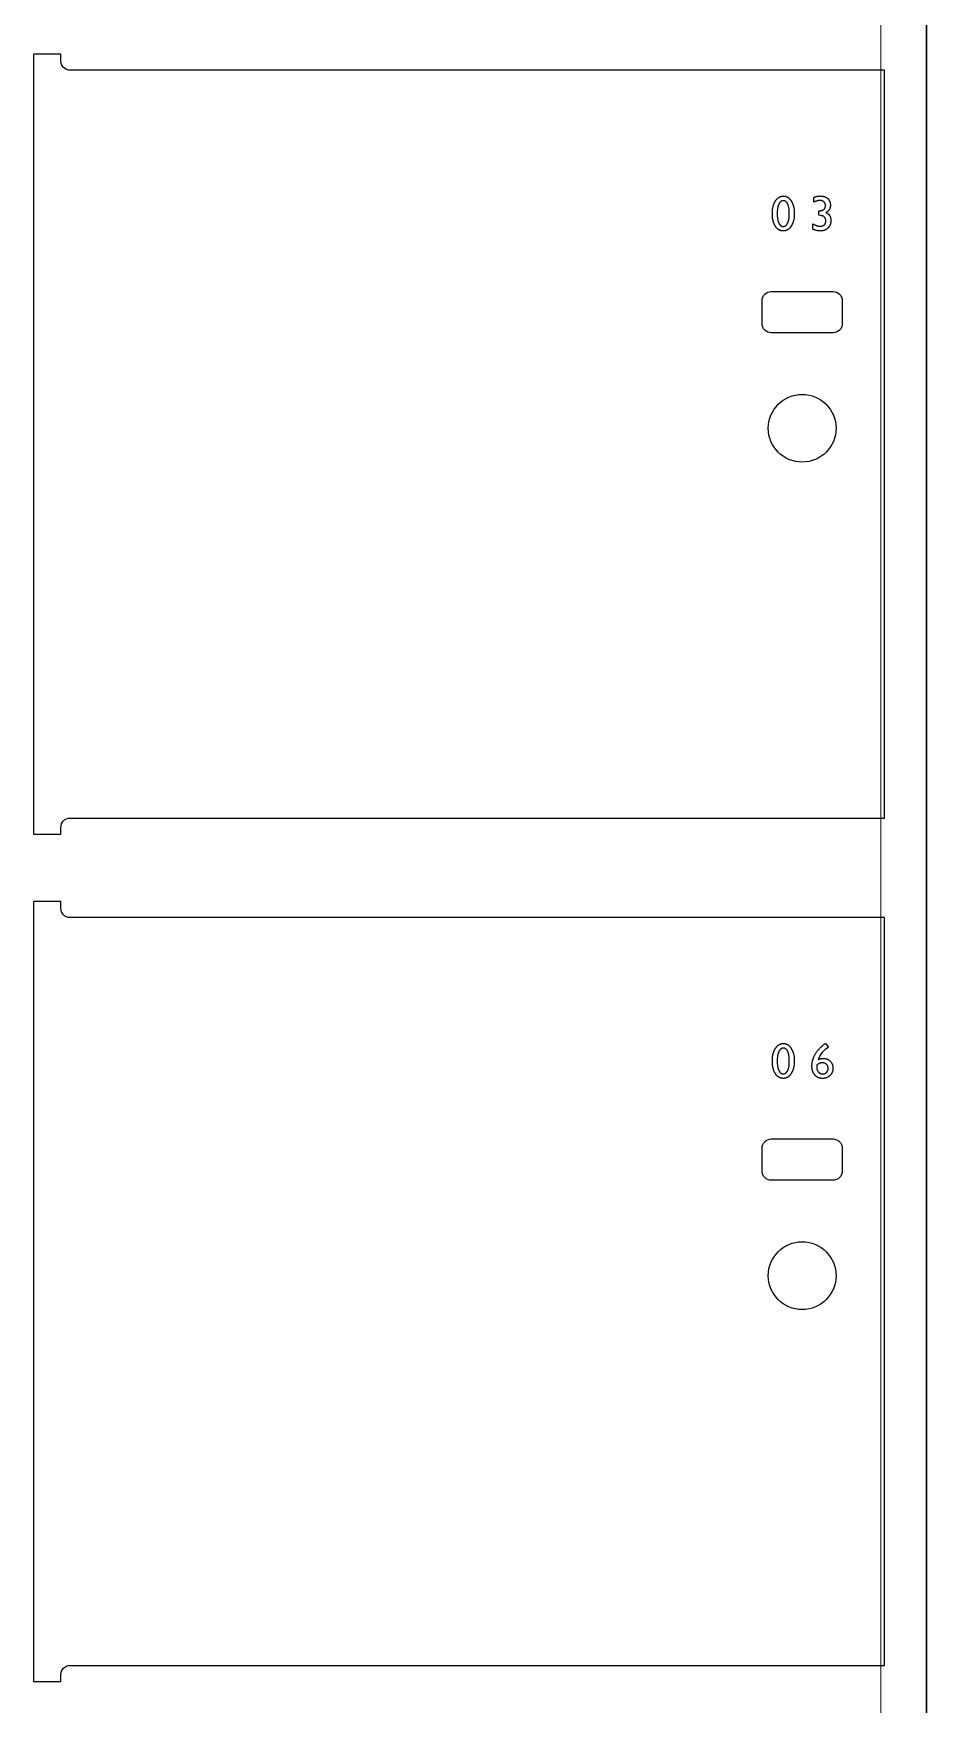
# Model space of a CAD drawing. Header units: millimetres. Extents: x -300 to 5880, y -300 to 4158.
# Drawn here: x 1040 to 1430, y 1898 to 2628 of the extents above; entities that cross this region are included whole.
import ezdxf

# ---------------------------------------------------------------- set-up
doc = ezdxf.new("R2010")
doc.units = ezdxf.units.MM
doc.layers.add('00_NOPRINT_TOLERANCE', color=7, linetype='Continuous', lineweight=5)
doc.layers.add('2MM_POCKET_1MM_CUTTER', color=4, linetype='Continuous')
for name, color, linetype, lineweight, true_color in [('BOARD_$TH-NOMINAL', 3, 'Continuous', 30, 0x00ff00), ('TOP-CUT-INSIDE_12.000MM', 3, 'Continuous', 25, 0x00ff04), ('TOP-CUT-OUTSIDE_12.000MM', 60, 'Continuous', 25, 0xa0ff00)]:
    doc.layers.add(name, color=color, linetype=linetype, lineweight=lineweight, true_color=true_color)

# ---------------------------------------------------------------- blocks, each defined once
blk = doc.blocks.new('Borders Opendesk_7')
at = {"layer": '00_NOPRINT_TOLERANCE', "ltscale": 0.379202}
blk.add_line((1430, 3958), (1430, 1518), dxfattribs=at)
at = {"layer": '00_NOPRINT_TOLERANCE', "ltscale": 0.380023}
blk.add_line((1410, 3938), (1410, 1538), dxfattribs=at)
at = {"layer": 'BOARD_$TH-NOMINAL'}
blk.add_line((1430, 3958), (1430, 1518), dxfattribs=at)

msp = doc.modelspace()

# ---------------------------------------------------------------- linework, layer by layer
at = {"layer": '2MM_POCKET_1MM_CUTTER'}
for points in [[(1367.52, 2556.56), (1367.64, 2556.55), (1367.77, 2556.55), (1367.9, 2556.54), (1367.96, 2556.53), (1368.02, 2556.52), (1368.08, 2556.51), (1368.14, 2556.5), (1368.2, 2556.49), (1368.26, 2556.48), (1368.32, 2556.47), (1368.38, 2556.45), (1368.44, 2556.44), (1368.5, 2556.42), (1368.56, 2556.4), (1368.61, 2556.39), (1368.67, 2556.37), (1368.73, 2556.35), (1368.78, 2556.32), (1368.84, 2556.3), (1368.9, 2556.28), (1368.95, 2556.25), (1369.01, 2556.23), (1369.06, 2556.2), (1369.12, 2556.17), (1369.17, 2556.14), (1369.23, 2556.11), (1369.28, 2556.08), (1369.39, 2556.02), (1369.49, 2555.95), (1369.6, 2555.88), (1369.7, 2555.8), (1369.8, 2555.72), (1369.9, 2555.63), (1370, 2555.54), (1370.09, 2555.45), (1370.19, 2555.35), (1370.28, 2555.24), (1370.38, 2555.14), (1370.47, 2555.03), (1370.56, 2554.91), (1370.65, 2554.79), (1370.73, 2554.67), (1370.82, 2554.54), (1370.9, 2554.41), (1370.98, 2554.27), (1371.06, 2554.13), (1371.14, 2553.99), (1371.22, 2553.85), (1371.29, 2553.71), (1371.36, 2553.56), (1371.42, 2553.41), (1371.49, 2553.26), (1371.55, 2553.11), (1371.61, 2552.95), (1371.66, 2552.79), (1371.72, 2552.63), (1371.77, 2552.47), (1371.82, 2552.31), (1371.86, 2552.14), (1371.91, 2551.97), (1371.98, 2551.62), (1372.05, 2551.27), (1372.11, 2550.91), (1372.16, 2550.53), (1372.19, 2550.15), (1372.22, 2549.76), (1372.24, 2549.36), (1372.24, 2548.95), (1372.24, 2548.54), (1372.22, 2548.13), (1372.19, 2547.73), (1372.16, 2547.34), (1372.11, 2546.96), (1372.05, 2546.59), (1371.98, 2546.23), (1371.91, 2545.88), (1371.86, 2545.71), (1371.82, 2545.54), (1371.77, 2545.38), (1371.72, 2545.21), (1371.66, 2545.05), (1371.61, 2544.89), (1371.55, 2544.74), (1371.49, 2544.58), (1371.42, 2544.43), (1371.36, 2544.28), (1371.29, 2544.14), (1371.22, 2543.99), (1371.14, 2543.85), (1371.06, 2543.71), (1370.98, 2543.58), (1370.9, 2543.44), (1370.82, 2543.31), (1370.73, 2543.19), (1370.64, 2543.06), (1370.56, 2542.95), (1370.46, 2542.83), (1370.37, 2542.72), (1370.28, 2542.62), (1370.18, 2542.51), (1370.09, 2542.42), (1369.99, 2542.32), (1369.89, 2542.23), (1369.79, 2542.15), (1369.68, 2542.07), (1369.58, 2541.99), (1369.47, 2541.92), (1369.37, 2541.85), (1369.26, 2541.79), (1369.15, 2541.73), (1369.09, 2541.7), (1369.03, 2541.67), (1368.98, 2541.64), (1368.92, 2541.62), (1368.86, 2541.6), (1368.8, 2541.57), (1368.75, 2541.55), (1368.69, 2541.53), (1368.63, 2541.51), (1368.57, 2541.49), (1368.51, 2541.47), (1368.45, 2541.45), (1368.39, 2541.44), (1368.33, 2541.42), (1368.2, 2541.4), (1368.08, 2541.37), (1367.95, 2541.35), (1367.83, 2541.34), (1367.7, 2541.33), (1367.56, 2541.32), (1367.43, 2541.32), (1367.3, 2541.32), (1367.17, 2541.33), (1367.03, 2541.34), (1366.9, 2541.35), (1366.78, 2541.37), (1366.65, 2541.39), (1366.53, 2541.42), (1366.4, 2541.45), (1366.28, 2541.49), (1366.16, 2541.52), (1366.1, 2541.55), (1366.05, 2541.57), (1365.99, 2541.59), (1365.93, 2541.61), (1365.87, 2541.64), (1365.81, 2541.66), (1365.76, 2541.69), (1365.7, 2541.72), (1365.59, 2541.78), (1365.48, 2541.84), (1365.37, 2541.91), (1365.27, 2541.98), (1365.16, 2542.05), (1365.06, 2542.13), (1364.96, 2542.22), (1364.86, 2542.3), (1364.76, 2542.4), (1364.67, 2542.49), (1364.57, 2542.59), (1364.48, 2542.69), (1364.39, 2542.8), (1364.3, 2542.91), (1364.21, 2543.03), (1364.12, 2543.15), (1364.04, 2543.27), (1363.96, 2543.4), (1363.88, 2543.53), (1363.8, 2543.67), (1363.72, 2543.8), (1363.65, 2543.94), (1363.58, 2544.08), (1363.51, 2544.23), (1363.45, 2544.37), (1363.38, 2544.52), (1363.32, 2544.68), (1363.27, 2544.83), (1363.21, 2544.99), (1363.16, 2545.15), (1363.11, 2545.31), (1363.06, 2545.48), (1363.02, 2545.65), (1362.97, 2545.82), (1362.9, 2546.17), (1362.83, 2546.53), (1362.77, 2546.9), (1362.73, 2547.28), (1362.69, 2547.67), (1362.67, 2548.07), (1362.65, 2548.49), (1362.65, 2548.91), (1362.65, 2549.33), (1362.67, 2549.74), (1362.69, 2550.14), (1362.73, 2550.53), (1362.78, 2550.91), (1362.84, 2551.28), (1362.9, 2551.64), (1362.98, 2551.99), (1363.03, 2552.16), (1363.07, 2552.33), (1363.12, 2552.49), (1363.17, 2552.66), (1363.23, 2552.82), (1363.29, 2552.98), (1363.35, 2553.13), (1363.41, 2553.29), (1363.47, 2553.44), (1363.54, 2553.59), (1363.61, 2553.73), (1363.68, 2553.88), (1363.76, 2554.02), (1363.84, 2554.16), (1363.92, 2554.29), (1364, 2554.43), (1364.08, 2554.56), (1364.17, 2554.69), (1364.26, 2554.81), (1364.35, 2554.93), (1364.44, 2555.04), (1364.54, 2555.15), (1364.63, 2555.26), (1364.73, 2555.36), (1364.83, 2555.46), (1364.92, 2555.55), (1365.03, 2555.64), (1365.13, 2555.72), (1365.23, 2555.81), (1365.34, 2555.88), (1365.45, 2555.96), (1365.56, 2556.02), (1365.67, 2556.09), (1365.78, 2556.15), (1365.89, 2556.2), (1365.95, 2556.23), (1366.01, 2556.26), (1366.07, 2556.28), (1366.13, 2556.3), (1366.18, 2556.33), (1366.24, 2556.35), (1366.3, 2556.37), (1366.36, 2556.39), (1366.43, 2556.41), (1366.49, 2556.42), (1366.61, 2556.45), (1366.73, 2556.48), (1366.86, 2556.5), (1366.99, 2556.52), (1367.12, 2556.54), (1367.25, 2556.55), (1367.38, 2556.55)], [(1367.54, 2554.53), (1367.43, 2554.53), (1367.39, 2554.53), (1367.36, 2554.53), (1367.32, 2554.53), (1367.28, 2554.52), (1367.24, 2554.52), (1367.21, 2554.52), (1367.17, 2554.51), (1367.13, 2554.51), (1367.1, 2554.5), (1367.06, 2554.49), (1367.03, 2554.49), (1366.99, 2554.48), (1366.96, 2554.47), (1366.92, 2554.46), (1366.89, 2554.45), (1366.85, 2554.44), (1366.82, 2554.42), (1366.78, 2554.41), (1366.75, 2554.4), (1366.72, 2554.38), (1366.68, 2554.37), (1366.65, 2554.35), (1366.62, 2554.34), (1366.58, 2554.32), (1366.55, 2554.3), (1366.52, 2554.28), (1366.49, 2554.26), (1366.46, 2554.24), (1366.43, 2554.22), (1366.39, 2554.2), (1366.36, 2554.18), (1366.33, 2554.15), (1366.3, 2554.13), (1366.27, 2554.1), (1366.24, 2554.08), (1366.21, 2554.05), (1366.18, 2554.03), (1366.15, 2554), (1366.1, 2553.94), (1366.04, 2553.88), (1365.99, 2553.82), (1365.93, 2553.75), (1365.88, 2553.68), (1365.83, 2553.61), (1365.77, 2553.53), (1365.72, 2553.46), (1365.67, 2553.38), (1365.63, 2553.29), (1365.58, 2553.2), (1365.53, 2553.11), (1365.49, 2553.02), (1365.44, 2552.93), (1365.4, 2552.83), (1365.36, 2552.73), (1365.32, 2552.63), (1365.28, 2552.52), (1365.24, 2552.42), (1365.17, 2552.2), (1365.11, 2551.97), (1365.05, 2551.74), (1364.99, 2551.5), (1364.95, 2551.25), (1364.9, 2550.99), (1364.87, 2550.72), (1364.84, 2550.44), (1364.81, 2550.16), (1364.79, 2549.86), (1364.78, 2549.56), (1364.77, 2549.25), (1364.77, 2548.93), (1364.77, 2548.61), (1364.78, 2548.29), (1364.79, 2547.98), (1364.81, 2547.68), (1364.84, 2547.39), (1364.87, 2547.11), (1364.9, 2546.84), (1364.94, 2546.57), (1364.99, 2546.32), (1365.04, 2546.07), (1365.1, 2545.84), (1365.16, 2545.61), (1365.23, 2545.39), (1365.27, 2545.28), (1365.31, 2545.18), (1365.34, 2545.08), (1365.39, 2544.98), (1365.43, 2544.88), (1365.47, 2544.79), (1365.52, 2544.69), (1365.56, 2544.6), (1365.61, 2544.52), (1365.65, 2544.43), (1365.7, 2544.35), (1365.75, 2544.28), (1365.8, 2544.2), (1365.86, 2544.13), (1365.91, 2544.06), (1365.96, 2543.99), (1366.02, 2543.93), (1366.07, 2543.87), (1366.13, 2543.81), (1366.16, 2543.79), (1366.19, 2543.76), (1366.22, 2543.73), (1366.25, 2543.71), (1366.28, 2543.68), (1366.31, 2543.66), (1366.34, 2543.64), (1366.37, 2543.61), (1366.4, 2543.59), (1366.43, 2543.57), (1366.46, 2543.55), (1366.49, 2543.53), (1366.53, 2543.51), (1366.56, 2543.49), (1366.59, 2543.48), (1366.62, 2543.46), (1366.66, 2543.44), (1366.69, 2543.43), (1366.72, 2543.42), (1366.76, 2543.4), (1366.79, 2543.39), (1366.83, 2543.38), (1366.86, 2543.37), (1366.9, 2543.35), (1366.93, 2543.34), (1366.97, 2543.34), (1367, 2543.33), (1367.04, 2543.32), (1367.07, 2543.31), (1367.11, 2543.31), (1367.15, 2543.3), (1367.18, 2543.3), (1367.22, 2543.29), (1367.26, 2543.29), (1367.3, 2543.29), (1367.33, 2543.28), (1367.37, 2543.28), (1367.41, 2543.28), (1367.45, 2543.28), (1367.49, 2543.28), (1367.53, 2543.29), (1367.56, 2543.29), (1367.6, 2543.29), (1367.64, 2543.3), (1367.68, 2543.3), (1367.71, 2543.31), (1367.75, 2543.31), (1367.78, 2543.32), (1367.82, 2543.33), (1367.86, 2543.34), (1367.89, 2543.34), (1367.93, 2543.35), (1367.96, 2543.37), (1368, 2543.38), (1368.03, 2543.39), (1368.07, 2543.4), (1368.1, 2543.42), (1368.13, 2543.43), (1368.17, 2543.44), (1368.2, 2543.46), (1368.23, 2543.48), (1368.27, 2543.49), (1368.3, 2543.51), (1368.33, 2543.53), (1368.36, 2543.55), (1368.39, 2543.57), (1368.42, 2543.59), (1368.46, 2543.61), (1368.49, 2543.64), (1368.52, 2543.66), (1368.55, 2543.68), (1368.58, 2543.71), (1368.61, 2543.73), (1368.64, 2543.76), (1368.67, 2543.79), (1368.7, 2543.81), (1368.75, 2543.87), (1368.81, 2543.93), (1368.86, 2543.99), (1368.92, 2544.06), (1368.97, 2544.13), (1369.02, 2544.2), (1369.08, 2544.28), (1369.13, 2544.35), (1369.18, 2544.43), (1369.22, 2544.52), (1369.27, 2544.6), (1369.32, 2544.69), (1369.36, 2544.79), (1369.41, 2544.88), (1369.45, 2544.98), (1369.49, 2545.08), (1369.53, 2545.18), (1369.57, 2545.28), (1369.6, 2545.39), (1369.67, 2545.6), (1369.74, 2545.83), (1369.8, 2546.06), (1369.85, 2546.31), (1369.9, 2546.56), (1369.94, 2546.82), (1369.98, 2547.09), (1370.01, 2547.36), (1370.03, 2547.65), (1370.05, 2547.94), (1370.07, 2548.24), (1370.07, 2548.55), (1370.07, 2549.19), (1370.07, 2549.5), (1370.05, 2549.8), (1370.03, 2550.1), (1370.01, 2550.39), (1369.98, 2550.66), (1369.94, 2550.93), (1369.9, 2551.2), (1369.86, 2551.45), (1369.81, 2551.7), (1369.75, 2551.93), (1369.69, 2552.16), (1369.62, 2552.38), (1369.55, 2552.59), (1369.51, 2552.7), (1369.47, 2552.8), (1369.43, 2552.9), (1369.39, 2552.99), (1369.35, 2553.09), (1369.3, 2553.18), (1369.26, 2553.27), (1369.21, 2553.35), (1369.16, 2553.44), (1369.11, 2553.52), (1369.07, 2553.59), (1369.02, 2553.67), (1368.96, 2553.74), (1368.91, 2553.8), (1368.86, 2553.87), (1368.81, 2553.93), (1368.75, 2553.99), (1368.72, 2554.02), (1368.7, 2554.04), (1368.67, 2554.07), (1368.64, 2554.1), (1368.61, 2554.12), (1368.58, 2554.15), (1368.55, 2554.17), (1368.52, 2554.19), (1368.49, 2554.21), (1368.46, 2554.24), (1368.44, 2554.26), (1368.4, 2554.28), (1368.37, 2554.3), (1368.34, 2554.31), (1368.31, 2554.33), (1368.28, 2554.35), (1368.25, 2554.36), (1368.22, 2554.38), (1368.19, 2554.39), (1368.16, 2554.41), (1368.12, 2554.42), (1368.09, 2554.43), (1368.06, 2554.45), (1368.02, 2554.46), (1367.99, 2554.47), (1367.96, 2554.48), (1367.92, 2554.48), (1367.89, 2554.49), (1367.86, 2554.5), (1367.82, 2554.51), (1367.79, 2554.51), (1367.75, 2554.52), (1367.72, 2554.52), (1367.68, 2554.52), (1367.65, 2554.53), (1367.61, 2554.53), (1367.58, 2554.53)], [(1382.89, 2550.14), (1383.02, 2550.14), (1383.19, 2550.14), (1383.36, 2550.15), (1383.52, 2550.16), (1383.68, 2550.17), (1383.83, 2550.19), (1383.9, 2550.21), (1383.97, 2550.22), (1384.04, 2550.23), (1384.11, 2550.25), (1384.18, 2550.26), (1384.25, 2550.28), (1384.31, 2550.3), (1384.38, 2550.32), (1384.44, 2550.34), (1384.5, 2550.36), (1384.56, 2550.39), (1384.62, 2550.41), (1384.68, 2550.44), (1384.74, 2550.46), (1384.79, 2550.49), (1384.85, 2550.52), (1384.9, 2550.55), (1384.95, 2550.58), (1385, 2550.61), (1385.05, 2550.64), (1385.1, 2550.68), (1385.15, 2550.71), (1385.19, 2550.75), (1385.23, 2550.79), (1385.28, 2550.83), (1385.32, 2550.87), (1385.36, 2550.91), (1385.39, 2550.95), (1385.43, 2550.99), (1385.47, 2551.03), (1385.5, 2551.08), (1385.53, 2551.12), (1385.56, 2551.17), (1385.59, 2551.22), (1385.62, 2551.27), (1385.64, 2551.32), (1385.67, 2551.37), (1385.69, 2551.42), (1385.72, 2551.47), (1385.74, 2551.53), (1385.76, 2551.58), (1385.77, 2551.64), (1385.79, 2551.69), (1385.8, 2551.75), (1385.82, 2551.81), (1385.83, 2551.87), (1385.84, 2551.93), (1385.85, 2551.99), (1385.86, 2552.06), (1385.86, 2552.12), (1385.87, 2552.19), (1385.87, 2552.25), (1385.88, 2552.32), (1385.88, 2552.39), (1385.88, 2552.45), (1385.87, 2552.51), (1385.87, 2552.57), (1385.86, 2552.63), (1385.86, 2552.69), (1385.85, 2552.75), (1385.84, 2552.8), (1385.83, 2552.86), (1385.82, 2552.92), (1385.81, 2552.97), (1385.79, 2553.02), (1385.78, 2553.08), (1385.76, 2553.13), (1385.74, 2553.18), (1385.72, 2553.23), (1385.7, 2553.29), (1385.68, 2553.34), (1385.65, 2553.38), (1385.63, 2553.43), (1385.6, 2553.48), (1385.57, 2553.53), (1385.54, 2553.57), (1385.51, 2553.62), (1385.48, 2553.66), (1385.44, 2553.71), (1385.41, 2553.75), (1385.37, 2553.79), (1385.33, 2553.84), (1385.29, 2553.88), (1385.25, 2553.92), (1385.21, 2553.96), (1385.17, 2554), (1385.12, 2554.04), (1385.08, 2554.07), (1385.03, 2554.11), (1384.98, 2554.14), (1384.93, 2554.18), (1384.89, 2554.21), (1384.84, 2554.24), (1384.78, 2554.27), (1384.73, 2554.3), (1384.68, 2554.32), (1384.63, 2554.35), (1384.57, 2554.37), (1384.52, 2554.4), (1384.46, 2554.42), (1384.41, 2554.44), (1384.35, 2554.46), (1384.29, 2554.48), (1384.23, 2554.5), (1384.17, 2554.51), (1384.11, 2554.53), (1384.05, 2554.54), (1383.98, 2554.56), (1383.92, 2554.57), (1383.85, 2554.58), (1383.79, 2554.59), (1383.72, 2554.59), (1383.66, 2554.6), (1383.59, 2554.61), (1383.52, 2554.61), (1383.45, 2554.61), (1383.31, 2554.62), (1383.23, 2554.61), (1383.16, 2554.61), (1383.09, 2554.61), (1383.01, 2554.6), (1382.94, 2554.6), (1382.86, 2554.59), (1382.71, 2554.57), (1382.56, 2554.54), (1382.4, 2554.51), (1382.24, 2554.48), (1382.08, 2554.43), (1381.92, 2554.39), (1381.75, 2554.33), (1381.59, 2554.27), (1381.42, 2554.21), (1381.25, 2554.14), (1381.08, 2554.06), (1380.9, 2553.98), (1380.73, 2553.89), (1380.73, 2555.93), (1380.89, 2556.01), (1381.06, 2556.08), (1381.22, 2556.15), (1381.39, 2556.21), (1381.56, 2556.27), (1381.74, 2556.32), (1381.91, 2556.37), (1382.09, 2556.41), (1382.26, 2556.45), (1382.44, 2556.49), (1382.63, 2556.51), (1382.81, 2556.54), (1382.99, 2556.55), (1383.18, 2556.57), (1383.37, 2556.57), (1383.56, 2556.58), (1383.82, 2556.57), (1383.94, 2556.57), (1384.06, 2556.56), (1384.18, 2556.55), (1384.3, 2556.54), (1384.42, 2556.53), (1384.54, 2556.51), (1384.65, 2556.49), (1384.76, 2556.47), (1384.87, 2556.45), (1384.98, 2556.43), (1385.09, 2556.4), (1385.2, 2556.37), (1385.3, 2556.34), (1385.4, 2556.31), (1385.5, 2556.27), (1385.6, 2556.24), (1385.7, 2556.2), (1385.79, 2556.16), (1385.89, 2556.11), (1385.98, 2556.07), (1386.07, 2556.02), (1386.16, 2555.97), (1386.25, 2555.92), (1386.33, 2555.87), (1386.42, 2555.81), (1386.5, 2555.75), (1386.58, 2555.69), (1386.66, 2555.63), (1386.73, 2555.57), (1386.81, 2555.5), (1386.88, 2555.43), (1386.95, 2555.36), (1387.02, 2555.29), (1387.09, 2555.22), (1387.15, 2555.14), (1387.21, 2555.07), (1387.27, 2554.99), (1387.33, 2554.91), (1387.38, 2554.83), (1387.44, 2554.75), (1387.49, 2554.67), (1387.53, 2554.58), (1387.58, 2554.5), (1387.62, 2554.41), (1387.66, 2554.32), (1387.7, 2554.23), (1387.74, 2554.13), (1387.77, 2554.04), (1387.8, 2553.94), (1387.83, 2553.85), (1387.86, 2553.75), (1387.88, 2553.65), (1387.9, 2553.54), (1387.92, 2553.44), (1387.94, 2553.34), (1387.96, 2553.23), (1387.97, 2553.12), (1387.98, 2553.01), (1387.99, 2552.9), (1387.99, 2552.79), (1388, 2552.67), (1388, 2552.56), (1388, 2552.42), (1387.99, 2552.28), (1387.98, 2552.15), (1387.97, 2552.02), (1387.95, 2551.89), (1387.93, 2551.76), (1387.91, 2551.64), (1387.88, 2551.52), (1387.85, 2551.4), (1387.84, 2551.34), (1387.82, 2551.28), (1387.8, 2551.23), (1387.78, 2551.17), (1387.76, 2551.12), (1387.74, 2551.06), (1387.72, 2551.01), (1387.69, 2550.96), (1387.67, 2550.91), (1387.65, 2550.85), (1387.62, 2550.8), (1387.59, 2550.75), (1387.57, 2550.7), (1387.54, 2550.65), (1387.51, 2550.61), (1387.48, 2550.56), (1387.45, 2550.51), (1387.42, 2550.47), (1387.38, 2550.42), (1387.35, 2550.37), (1387.31, 2550.33), (1387.28, 2550.28), (1387.24, 2550.24), (1387.2, 2550.19), (1387.16, 2550.15), (1387.12, 2550.11), (1387.08, 2550.06), (1387.03, 2550.02), (1386.94, 2549.94), (1386.85, 2549.85), (1386.75, 2549.77), (1386.65, 2549.7), (1386.55, 2549.62), (1386.44, 2549.54), (1386.32, 2549.47), (1386.2, 2549.4), (1386.08, 2549.33), (1386.19, 2549.28), (1386.29, 2549.24), (1386.39, 2549.19), (1386.49, 2549.15), (1386.58, 2549.1), (1386.67, 2549.05), (1386.75, 2549), (1386.84, 2548.95), (1386.91, 2548.89), (1386.99, 2548.84), (1387.02, 2548.81), (1387.06, 2548.79), (1387.09, 2548.76), (1387.13, 2548.73), (1387.16, 2548.7), (1387.19, 2548.67), (1387.22, 2548.64), (1387.25, 2548.61), (1387.28, 2548.58), (1387.31, 2548.55), (1387.33, 2548.52), (1387.36, 2548.49), (1387.41, 2548.43), (1387.46, 2548.36), (1387.5, 2548.3), (1387.55, 2548.23), (1387.59, 2548.16), (1387.64, 2548.09), (1387.68, 2548.02), (1387.72, 2547.94), (1387.76, 2547.87), (1387.79, 2547.79), (1387.83, 2547.71), (1387.86, 2547.63), (1387.9, 2547.55), (1387.93, 2547.46), (1387.96, 2547.38), (1387.99, 2547.29), (1388.01, 2547.2), (1388.04, 2547.11), (1388.06, 2547.02), (1388.08, 2546.93), (1388.1, 2546.84), (1388.12, 2546.75), (1388.14, 2546.66), (1388.15, 2546.57), (1388.17, 2546.47), (1388.18, 2546.38), (1388.19, 2546.28), (1388.2, 2546.19), (1388.2, 2546.09), (1388.21, 2545.99), (1388.21, 2545.9), (1388.21, 2545.8), (1388.21, 2545.68), (1388.21, 2545.56), (1388.2, 2545.44), (1388.19, 2545.32), (1388.18, 2545.21), (1388.16, 2545.09), (1388.15, 2544.98), (1388.13, 2544.87), (1388.11, 2544.75), (1388.08, 2544.65), (1388.06, 2544.54), (1388.03, 2544.43), (1388, 2544.33), (1387.96, 2544.22), (1387.92, 2544.12), (1387.89, 2544.02), (1387.84, 2543.92), (1387.8, 2543.82), (1387.75, 2543.72), (1387.7, 2543.62), (1387.65, 2543.53), (1387.6, 2543.44), (1387.54, 2543.34), (1387.48, 2543.25), (1387.42, 2543.16), (1387.35, 2543.08), (1387.28, 2542.99), (1387.21, 2542.9), (1387.14, 2542.82), (1387.07, 2542.74), (1386.99, 2542.65), (1386.91, 2542.57), (1386.83, 2542.5), (1386.74, 2542.42), (1386.66, 2542.35), (1386.57, 2542.28), (1386.49, 2542.21), (1386.4, 2542.14), (1386.31, 2542.08), (1386.22, 2542.02), (1386.12, 2541.96), (1386.03, 2541.9), (1385.94, 2541.85), (1385.84, 2541.8), (1385.74, 2541.75), (1385.64, 2541.7), (1385.54, 2541.66), (1385.44, 2541.62), (1385.34, 2541.58), (1385.23, 2541.54), (1385.12, 2541.51), (1385.02, 2541.48), (1384.91, 2541.45), (1384.8, 2541.42), (1384.69, 2541.4), (1384.58, 2541.38), (1384.46, 2541.36), (1384.35, 2541.34), (1384.23, 2541.33), (1384.11, 2541.32), (1383.99, 2541.31), (1383.87, 2541.3), (1383.75, 2541.3), (1383.63, 2541.3), (1383.41, 2541.3), (1383.2, 2541.31), (1382.99, 2541.33), (1382.79, 2541.35), (1382.58, 2541.38), (1382.37, 2541.42), (1382.17, 2541.46), (1381.96, 2541.51), (1381.76, 2541.56), (1381.55, 2541.62), (1381.35, 2541.69), (1381.15, 2541.76), (1380.95, 2541.84), (1380.75, 2541.93), (1380.55, 2542.02), (1380.35, 2542.12), (1380.35, 2544.44), (1380.56, 2544.32), (1380.77, 2544.2), (1380.98, 2544.09), (1381.19, 2543.98), (1381.4, 2543.89), (1381.6, 2543.8), (1381.81, 2543.72), (1382.01, 2543.65), (1382.12, 2543.62), (1382.22, 2543.59), (1382.32, 2543.56), (1382.42, 2543.54), (1382.52, 2543.51), (1382.62, 2543.49), (1382.73, 2543.47), (1382.83, 2543.46), (1382.93, 2543.44), (1383.03, 2543.43), (1383.13, 2543.42), (1383.23, 2543.41), (1383.33, 2543.4), (1383.43, 2543.39), (1383.53, 2543.39), (1383.63, 2543.39), (1383.69, 2543.39), (1383.76, 2543.39), (1383.82, 2543.4), (1383.89, 2543.4), (1383.95, 2543.41), (1384.02, 2543.41), (1384.08, 2543.42), (1384.14, 2543.43), (1384.2, 2543.44), (1384.26, 2543.45), (1384.32, 2543.47), (1384.37, 2543.48), (1384.43, 2543.5), (1384.49, 2543.51), (1384.54, 2543.53), (1384.6, 2543.55), (1384.65, 2543.57), (1384.7, 2543.59), (1384.76, 2543.61), (1384.81, 2543.64), (1384.86, 2543.66), (1384.91, 2543.69), (1384.96, 2543.72), (1385, 2543.75), (1385.05, 2543.78), (1385.1, 2543.81), (1385.14, 2543.84), (1385.19, 2543.88), (1385.23, 2543.91), (1385.28, 2543.95), (1385.32, 2543.99), (1385.36, 2544.03), (1385.4, 2544.07), (1385.44, 2544.11), (1385.48, 2544.15), (1385.51, 2544.2), (1385.55, 2544.24), (1385.58, 2544.28), (1385.61, 2544.33), (1385.65, 2544.37), (1385.68, 2544.42), (1385.7, 2544.47), (1385.73, 2544.52), (1385.76, 2544.57), (1385.78, 2544.62), (1385.81, 2544.67), (1385.83, 2544.72), (1385.85, 2544.77), (1385.87, 2544.83), (1385.89, 2544.88), (1385.91, 2544.94), (1385.92, 2544.99), (1385.94, 2545.05), (1385.95, 2545.11), (1385.96, 2545.16), (1385.97, 2545.22), (1385.98, 2545.28), (1385.99, 2545.34), (1386, 2545.4), (1386, 2545.47), (1386.01, 2545.53), (1386.01, 2545.59), (1386.01, 2545.66), (1386.01, 2545.72), (1386.01, 2545.78), (1386.01, 2545.83), (1386.01, 2545.89), (1386.01, 2545.94), (1386, 2546), (1386, 2546.05), (1385.99, 2546.1), (1385.98, 2546.15), (1385.97, 2546.2), (1385.96, 2546.26), (1385.95, 2546.31), (1385.94, 2546.36), (1385.92, 2546.41), (1385.91, 2546.46), (1385.89, 2546.5), (1385.88, 2546.55), (1385.86, 2546.6), (1385.84, 2546.65), (1385.82, 2546.7), (1385.8, 2546.74), (1385.78, 2546.79), (1385.76, 2546.84), (1385.73, 2546.88), (1385.71, 2546.93), (1385.68, 2546.97), (1385.66, 2547.01), (1385.63, 2547.06), (1385.6, 2547.1), (1385.57, 2547.14), (1385.54, 2547.19), (1385.5, 2547.23), (1385.47, 2547.27), (1385.43, 2547.32), (1385.39, 2547.36), (1385.35, 2547.4), (1385.31, 2547.44), (1385.26, 2547.48), (1385.22, 2547.52), (1385.18, 2547.56), (1385.13, 2547.59), (1385.09, 2547.63), (1385.04, 2547.66), (1385, 2547.69), (1384.95, 2547.72), (1384.91, 2547.75), (1384.86, 2547.77), (1384.81, 2547.8), (1384.76, 2547.82), (1384.74, 2547.83), (1384.71, 2547.84), (1384.68, 2547.85), (1384.65, 2547.86), (1384.58, 2547.88), (1384.51, 2547.91), (1384.43, 2547.93), (1384.34, 2547.95), (1384.15, 2547.99), (1383.92, 2548.03), (1383.67, 2548.07), (1383.08, 2548.15), (1382.89, 2548.18)], [(1367.52, 2186.56), (1367.64, 2186.55), (1367.77, 2186.55), (1367.9, 2186.54), (1367.96, 2186.53), (1368.02, 2186.52), (1368.08, 2186.51), (1368.14, 2186.5), (1368.2, 2186.49), (1368.26, 2186.48), (1368.32, 2186.47), (1368.38, 2186.45), (1368.44, 2186.44), (1368.5, 2186.42), (1368.56, 2186.4), (1368.61, 2186.39), (1368.67, 2186.37), (1368.73, 2186.35), (1368.78, 2186.32), (1368.84, 2186.3), (1368.9, 2186.28), (1368.95, 2186.25), (1369.01, 2186.23), (1369.06, 2186.2), (1369.12, 2186.17), (1369.17, 2186.14), (1369.23, 2186.11), (1369.28, 2186.08), (1369.39, 2186.02), (1369.49, 2185.95), (1369.6, 2185.88), (1369.7, 2185.8), (1369.8, 2185.72), (1369.9, 2185.63), (1370, 2185.54), (1370.09, 2185.45), (1370.19, 2185.35), (1370.28, 2185.24), (1370.38, 2185.14), (1370.47, 2185.03), (1370.56, 2184.91), (1370.65, 2184.79), (1370.73, 2184.67), (1370.82, 2184.54), (1370.9, 2184.41), (1370.98, 2184.27), (1371.06, 2184.13), (1371.14, 2183.99), (1371.22, 2183.85), (1371.29, 2183.71), (1371.36, 2183.56), (1371.42, 2183.41), (1371.49, 2183.26), (1371.55, 2183.11), (1371.61, 2182.95), (1371.66, 2182.79), (1371.72, 2182.63), (1371.77, 2182.47), (1371.82, 2182.31), (1371.86, 2182.14), (1371.91, 2181.97), (1371.98, 2181.62), (1372.05, 2181.27), (1372.11, 2180.91), (1372.16, 2180.53), (1372.19, 2180.15), (1372.22, 2179.76), (1372.24, 2179.36), (1372.24, 2178.95), (1372.24, 2178.54), (1372.22, 2178.13), (1372.19, 2177.73), (1372.16, 2177.34), (1372.11, 2176.96), (1372.05, 2176.59), (1371.98, 2176.23), (1371.91, 2175.88), (1371.86, 2175.71), (1371.82, 2175.54), (1371.77, 2175.38), (1371.72, 2175.21), (1371.66, 2175.05), (1371.61, 2174.89), (1371.55, 2174.74), (1371.49, 2174.58), (1371.42, 2174.43), (1371.36, 2174.28), (1371.29, 2174.14), (1371.22, 2173.99), (1371.14, 2173.85), (1371.06, 2173.71), (1370.98, 2173.58), (1370.9, 2173.44), (1370.82, 2173.31), (1370.73, 2173.19), (1370.64, 2173.06), (1370.56, 2172.95), (1370.46, 2172.83), (1370.37, 2172.72), (1370.28, 2172.62), (1370.18, 2172.51), (1370.09, 2172.42), (1369.99, 2172.32), (1369.89, 2172.23), (1369.79, 2172.15), (1369.68, 2172.07), (1369.58, 2171.99), (1369.47, 2171.92), (1369.37, 2171.85), (1369.26, 2171.79), (1369.15, 2171.73), (1369.09, 2171.7), (1369.03, 2171.67), (1368.98, 2171.64), (1368.92, 2171.62), (1368.86, 2171.6), (1368.8, 2171.57), (1368.75, 2171.55), (1368.69, 2171.53), (1368.63, 2171.51), (1368.57, 2171.49), (1368.51, 2171.47), (1368.45, 2171.45), (1368.39, 2171.44), (1368.33, 2171.42), (1368.2, 2171.4), (1368.08, 2171.37), (1367.95, 2171.35), (1367.83, 2171.34), (1367.7, 2171.33), (1367.56, 2171.32), (1367.43, 2171.32), (1367.3, 2171.32), (1367.17, 2171.33), (1367.03, 2171.34), (1366.9, 2171.35), (1366.78, 2171.37), (1366.65, 2171.39), (1366.53, 2171.42), (1366.4, 2171.45), (1366.28, 2171.49), (1366.16, 2171.52), (1366.1, 2171.55), (1366.05, 2171.57), (1365.99, 2171.59), (1365.93, 2171.61), (1365.87, 2171.64), (1365.81, 2171.66), (1365.76, 2171.69), (1365.7, 2171.72), (1365.59, 2171.78), (1365.48, 2171.84), (1365.37, 2171.91), (1365.27, 2171.98), (1365.16, 2172.05), (1365.06, 2172.13), (1364.96, 2172.22), (1364.86, 2172.3), (1364.76, 2172.4), (1364.67, 2172.49), (1364.57, 2172.59), (1364.48, 2172.69), (1364.39, 2172.8), (1364.3, 2172.91), (1364.21, 2173.03), (1364.12, 2173.15), (1364.04, 2173.27), (1363.96, 2173.4), (1363.88, 2173.53), (1363.8, 2173.67), (1363.72, 2173.8), (1363.65, 2173.94), (1363.58, 2174.08), (1363.51, 2174.23), (1363.45, 2174.37), (1363.38, 2174.52), (1363.32, 2174.68), (1363.27, 2174.83), (1363.21, 2174.99), (1363.16, 2175.15), (1363.11, 2175.31), (1363.06, 2175.48), (1363.02, 2175.65), (1362.97, 2175.82), (1362.9, 2176.17), (1362.83, 2176.53), (1362.77, 2176.9), (1362.73, 2177.28), (1362.69, 2177.67), (1362.67, 2178.07), (1362.65, 2178.49), (1362.65, 2178.91), (1362.65, 2179.33), (1362.67, 2179.74), (1362.69, 2180.14), (1362.73, 2180.53), (1362.78, 2180.91), (1362.84, 2181.28), (1362.9, 2181.64), (1362.98, 2181.99), (1363.03, 2182.16), (1363.07, 2182.33), (1363.12, 2182.49), (1363.17, 2182.66), (1363.23, 2182.82), (1363.29, 2182.98), (1363.35, 2183.13), (1363.41, 2183.29), (1363.47, 2183.44), (1363.54, 2183.59), (1363.61, 2183.73), (1363.68, 2183.88), (1363.76, 2184.02), (1363.84, 2184.16), (1363.92, 2184.29), (1364, 2184.43), (1364.08, 2184.56), (1364.17, 2184.69), (1364.26, 2184.81), (1364.35, 2184.93), (1364.44, 2185.04), (1364.54, 2185.15), (1364.63, 2185.26), (1364.73, 2185.36), (1364.83, 2185.46), (1364.92, 2185.55), (1365.03, 2185.64), (1365.13, 2185.72), (1365.23, 2185.81), (1365.34, 2185.88), (1365.45, 2185.96), (1365.56, 2186.02), (1365.67, 2186.09), (1365.78, 2186.15), (1365.89, 2186.2), (1365.95, 2186.23), (1366.01, 2186.26), (1366.07, 2186.28), (1366.13, 2186.3), (1366.18, 2186.33), (1366.24, 2186.35), (1366.3, 2186.37), (1366.36, 2186.39), (1366.43, 2186.41), (1366.49, 2186.42), (1366.61, 2186.45), (1366.73, 2186.48), (1366.86, 2186.5), (1366.99, 2186.52), (1367.12, 2186.54), (1367.25, 2186.55), (1367.38, 2186.55)], [(1367.54, 2184.53), (1367.43, 2184.53), (1367.39, 2184.53), (1367.36, 2184.53), (1367.32, 2184.53), (1367.28, 2184.52), (1367.24, 2184.52), (1367.21, 2184.52), (1367.17, 2184.51), (1367.13, 2184.51), (1367.1, 2184.5), (1367.06, 2184.49), (1367.03, 2184.49), (1366.99, 2184.48), (1366.96, 2184.47), (1366.92, 2184.46), (1366.89, 2184.45), (1366.85, 2184.44), (1366.82, 2184.42), (1366.78, 2184.41), (1366.75, 2184.4), (1366.72, 2184.38), (1366.68, 2184.37), (1366.65, 2184.35), (1366.62, 2184.34), (1366.58, 2184.32), (1366.55, 2184.3), (1366.52, 2184.28), (1366.49, 2184.26), (1366.46, 2184.24), (1366.43, 2184.22), (1366.39, 2184.2), (1366.36, 2184.18), (1366.33, 2184.15), (1366.3, 2184.13), (1366.27, 2184.1), (1366.24, 2184.08), (1366.21, 2184.05), (1366.18, 2184.03), (1366.15, 2184), (1366.1, 2183.94), (1366.04, 2183.88), (1365.99, 2183.82), (1365.93, 2183.75), (1365.88, 2183.68), (1365.83, 2183.61), (1365.77, 2183.53), (1365.72, 2183.46), (1365.67, 2183.38), (1365.63, 2183.29), (1365.58, 2183.2), (1365.53, 2183.11), (1365.49, 2183.02), (1365.44, 2182.93), (1365.4, 2182.83), (1365.36, 2182.73), (1365.32, 2182.63), (1365.28, 2182.52), (1365.24, 2182.42), (1365.17, 2182.2), (1365.11, 2181.97), (1365.05, 2181.74), (1364.99, 2181.5), (1364.95, 2181.25), (1364.9, 2180.99), (1364.87, 2180.72), (1364.84, 2180.44), (1364.81, 2180.16), (1364.79, 2179.86), (1364.78, 2179.56), (1364.77, 2179.25), (1364.77, 2178.93), (1364.77, 2178.61), (1364.78, 2178.29), (1364.79, 2177.98), (1364.81, 2177.68), (1364.84, 2177.39), (1364.87, 2177.11), (1364.9, 2176.84), (1364.94, 2176.57), (1364.99, 2176.32), (1365.04, 2176.07), (1365.1, 2175.84), (1365.16, 2175.61), (1365.23, 2175.39), (1365.27, 2175.28), (1365.31, 2175.18), (1365.34, 2175.08), (1365.39, 2174.98), (1365.43, 2174.88), (1365.47, 2174.79), (1365.52, 2174.69), (1365.56, 2174.6), (1365.61, 2174.52), (1365.65, 2174.43), (1365.7, 2174.35), (1365.75, 2174.28), (1365.8, 2174.2), (1365.86, 2174.13), (1365.91, 2174.06), (1365.96, 2173.99), (1366.02, 2173.93), (1366.07, 2173.87), (1366.13, 2173.81), (1366.16, 2173.79), (1366.19, 2173.76), (1366.22, 2173.73), (1366.25, 2173.71), (1366.28, 2173.68), (1366.31, 2173.66), (1366.34, 2173.64), (1366.37, 2173.61), (1366.4, 2173.59), (1366.43, 2173.57), (1366.46, 2173.55), (1366.49, 2173.53), (1366.53, 2173.51), (1366.56, 2173.49), (1366.59, 2173.48), (1366.62, 2173.46), (1366.66, 2173.44), (1366.69, 2173.43), (1366.72, 2173.42), (1366.76, 2173.4), (1366.79, 2173.39), (1366.83, 2173.38), (1366.86, 2173.37), (1366.9, 2173.35), (1366.93, 2173.34), (1366.97, 2173.34), (1367, 2173.33), (1367.04, 2173.32), (1367.07, 2173.31), (1367.11, 2173.31), (1367.15, 2173.3), (1367.18, 2173.3), (1367.22, 2173.29), (1367.26, 2173.29), (1367.3, 2173.29), (1367.33, 2173.28), (1367.37, 2173.28), (1367.41, 2173.28), (1367.45, 2173.28), (1367.49, 2173.28), (1367.53, 2173.29), (1367.56, 2173.29), (1367.6, 2173.29), (1367.64, 2173.3), (1367.68, 2173.3), (1367.71, 2173.31), (1367.75, 2173.31), (1367.78, 2173.32), (1367.82, 2173.33), (1367.86, 2173.34), (1367.89, 2173.34), (1367.93, 2173.35), (1367.96, 2173.37), (1368, 2173.38), (1368.03, 2173.39), (1368.07, 2173.4), (1368.1, 2173.42), (1368.13, 2173.43), (1368.17, 2173.44), (1368.2, 2173.46), (1368.23, 2173.48), (1368.27, 2173.49), (1368.3, 2173.51), (1368.33, 2173.53), (1368.36, 2173.55), (1368.39, 2173.57), (1368.42, 2173.59), (1368.46, 2173.61), (1368.49, 2173.64), (1368.52, 2173.66), (1368.55, 2173.68), (1368.58, 2173.71), (1368.61, 2173.73), (1368.64, 2173.76), (1368.67, 2173.79), (1368.7, 2173.81), (1368.75, 2173.87), (1368.81, 2173.93), (1368.86, 2173.99), (1368.92, 2174.06), (1368.97, 2174.13), (1369.02, 2174.2), (1369.08, 2174.28), (1369.13, 2174.35), (1369.18, 2174.43), (1369.22, 2174.52), (1369.27, 2174.6), (1369.32, 2174.69), (1369.36, 2174.79), (1369.41, 2174.88), (1369.45, 2174.98), (1369.49, 2175.08), (1369.53, 2175.18), (1369.57, 2175.28), (1369.6, 2175.39), (1369.67, 2175.6), (1369.74, 2175.83), (1369.8, 2176.06), (1369.85, 2176.31), (1369.9, 2176.56), (1369.94, 2176.82), (1369.98, 2177.09), (1370.01, 2177.36), (1370.03, 2177.65), (1370.05, 2177.94), (1370.07, 2178.24), (1370.07, 2178.55), (1370.07, 2179.19), (1370.07, 2179.5), (1370.05, 2179.8), (1370.03, 2180.1), (1370.01, 2180.39), (1369.98, 2180.66), (1369.94, 2180.93), (1369.9, 2181.2), (1369.86, 2181.45), (1369.81, 2181.7), (1369.75, 2181.93), (1369.69, 2182.16), (1369.62, 2182.38), (1369.55, 2182.59), (1369.51, 2182.7), (1369.47, 2182.8), (1369.43, 2182.9), (1369.39, 2182.99), (1369.35, 2183.09), (1369.3, 2183.18), (1369.26, 2183.27), (1369.21, 2183.35), (1369.16, 2183.44), (1369.11, 2183.52), (1369.07, 2183.59), (1369.02, 2183.67), (1368.96, 2183.74), (1368.91, 2183.8), (1368.86, 2183.87), (1368.81, 2183.93), (1368.75, 2183.99), (1368.72, 2184.02), (1368.7, 2184.04), (1368.67, 2184.07), (1368.64, 2184.1), (1368.61, 2184.12), (1368.58, 2184.15), (1368.55, 2184.17), (1368.52, 2184.19), (1368.49, 2184.21), (1368.46, 2184.24), (1368.44, 2184.26), (1368.4, 2184.28), (1368.37, 2184.3), (1368.34, 2184.31), (1368.31, 2184.33), (1368.28, 2184.35), (1368.25, 2184.36), (1368.22, 2184.38), (1368.19, 2184.39), (1368.16, 2184.41), (1368.12, 2184.42), (1368.09, 2184.43), (1368.06, 2184.45), (1368.02, 2184.46), (1367.99, 2184.47), (1367.96, 2184.48), (1367.92, 2184.48), (1367.89, 2184.49), (1367.86, 2184.5), (1367.82, 2184.51), (1367.79, 2184.51), (1367.75, 2184.52), (1367.72, 2184.52), (1367.68, 2184.52), (1367.65, 2184.53), (1367.61, 2184.53), (1367.58, 2184.53)], [(1382.14, 2177.26), (1382.12, 2177.13), (1382.11, 2177), (1382.09, 2176.87), (1382.08, 2176.73), (1382.07, 2176.59), (1382.06, 2176.44), (1382.06, 2176.29), (1382.06, 2176.14), (1382.06, 2176.06), (1382.06, 2175.98), (1382.07, 2175.91), (1382.07, 2175.83), (1382.08, 2175.76), (1382.08, 2175.68), (1382.09, 2175.61), (1382.1, 2175.54), (1382.12, 2175.47), (1382.13, 2175.4), (1382.15, 2175.33), (1382.16, 2175.26), (1382.18, 2175.19), (1382.2, 2175.12), (1382.22, 2175.06), (1382.24, 2174.99), (1382.27, 2174.93), (1382.29, 2174.87), (1382.32, 2174.8), (1382.34, 2174.74), (1382.37, 2174.68), (1382.4, 2174.62), (1382.44, 2174.56), (1382.47, 2174.5), (1382.5, 2174.45), (1382.54, 2174.39), (1382.58, 2174.34), (1382.62, 2174.28), (1382.66, 2174.23), (1382.7, 2174.17), (1382.74, 2174.12), (1382.79, 2174.07), (1382.84, 2174.02), (1382.88, 2173.97), (1382.93, 2173.93), (1382.98, 2173.88), (1383.03, 2173.84), (1383.08, 2173.8), (1383.13, 2173.76), (1383.18, 2173.72), (1383.23, 2173.68), (1383.29, 2173.64), (1383.34, 2173.61), (1383.39, 2173.58), (1383.45, 2173.55), (1383.51, 2173.52), (1383.56, 2173.49), (1383.62, 2173.46), (1383.68, 2173.44), (1383.74, 2173.42), (1383.8, 2173.4), (1383.86, 2173.38), (1383.92, 2173.36), (1383.99, 2173.34), (1384.05, 2173.33), (1384.12, 2173.31), (1384.18, 2173.3), (1384.25, 2173.29), (1384.31, 2173.28), (1384.38, 2173.27), (1384.45, 2173.27), (1384.52, 2173.26), (1384.59, 2173.26), (1384.66, 2173.26), (1384.72, 2173.26), (1384.79, 2173.26), (1384.85, 2173.27), (1384.91, 2173.27), (1384.97, 2173.28), (1385.03, 2173.29), (1385.09, 2173.29), (1385.15, 2173.3), (1385.21, 2173.32), (1385.27, 2173.33), (1385.32, 2173.34), (1385.38, 2173.36), (1385.43, 2173.38), (1385.49, 2173.39), (1385.54, 2173.41), (1385.59, 2173.43), (1385.65, 2173.46), (1385.7, 2173.48), (1385.75, 2173.51), (1385.8, 2173.53), (1385.85, 2173.56), (1385.9, 2173.59), (1385.95, 2173.62), (1385.99, 2173.65), (1386.04, 2173.68), (1386.09, 2173.72), (1386.13, 2173.75), (1386.18, 2173.79), (1386.22, 2173.83), (1386.27, 2173.87), (1386.31, 2173.91), (1386.35, 2173.95), (1386.39, 2174), (1386.43, 2174.04), (1386.47, 2174.09), (1386.51, 2174.13), (1386.54, 2174.18), (1386.58, 2174.23), (1386.61, 2174.27), (1386.64, 2174.32), (1386.67, 2174.37), (1386.7, 2174.42), (1386.73, 2174.47), (1386.76, 2174.53), (1386.78, 2174.58), (1386.81, 2174.63), (1386.83, 2174.68), (1386.85, 2174.74), (1386.87, 2174.79), (1386.89, 2174.85), (1386.91, 2174.91), (1386.92, 2174.96), (1386.94, 2175.02), (1386.95, 2175.08), (1386.96, 2175.14), (1386.97, 2175.2), (1386.98, 2175.26), (1386.99, 2175.32), (1387, 2175.38), (1387.01, 2175.44), (1387.01, 2175.51), (1387.01, 2175.57), (1387.02, 2175.64), (1387.02, 2175.7), (1387.02, 2175.77), (1387.01, 2175.84), (1387.01, 2175.9), (1387.01, 2175.97), (1387, 2176.03), (1386.99, 2176.09), (1386.98, 2176.15), (1386.97, 2176.22), (1386.96, 2176.28), (1386.95, 2176.34), (1386.93, 2176.39), (1386.92, 2176.45), (1386.9, 2176.51), (1386.88, 2176.57), (1386.86, 2176.62), (1386.84, 2176.68), (1386.82, 2176.73), (1386.79, 2176.78), (1386.77, 2176.84), (1386.74, 2176.89), (1386.71, 2176.94), (1386.68, 2176.99), (1386.65, 2177.04), (1386.62, 2177.09), (1386.58, 2177.13), (1386.55, 2177.18), (1386.51, 2177.23), (1386.47, 2177.27), (1386.43, 2177.32), (1386.39, 2177.36), (1386.35, 2177.4), (1386.31, 2177.45), (1386.26, 2177.49), (1386.22, 2177.53), (1386.17, 2177.57), (1386.12, 2177.6), (1386.08, 2177.64), (1386.03, 2177.67), (1385.98, 2177.71), (1385.92, 2177.74), (1385.87, 2177.77), (1385.82, 2177.8), (1385.77, 2177.83), (1385.71, 2177.85), (1385.66, 2177.88), (1385.6, 2177.9), (1385.54, 2177.92), (1385.49, 2177.95), (1385.43, 2177.97), (1385.37, 2177.98), (1385.31, 2178), (1385.24, 2178.02), (1385.18, 2178.03), (1385.12, 2178.05), (1385.05, 2178.06), (1384.99, 2178.07), (1384.92, 2178.08), (1384.86, 2178.09), (1384.79, 2178.1), (1384.72, 2178.1), (1384.65, 2178.11), (1384.58, 2178.11), (1384.51, 2178.11), (1384.44, 2178.11), (1384.36, 2178.11), (1384.29, 2178.11), (1384.22, 2178.11), (1384.15, 2178.1), (1384.07, 2178.09), (1384, 2178.09), (1383.94, 2178.08), (1383.87, 2178.07), (1383.8, 2178.05), (1383.73, 2178.04), (1383.67, 2178.03), (1383.6, 2178.01), (1383.54, 2177.99), (1383.48, 2177.97), (1383.42, 2177.95), (1383.35, 2177.93), (1383.29, 2177.91), (1383.23, 2177.88), (1383.16, 2177.85), (1383.1, 2177.82), (1382.96, 2177.75), (1382.81, 2177.67), (1382.65, 2177.58), (1382.49, 2177.49), (1382.32, 2177.38)]]:
    msp.add_lwpolyline(points, close=True, dxfattribs=at)
msp.add_lwpolyline([(1385.66, 2186.41), (1385.88, 2186.56), (1387.17, 2184.92, 0.178141), (1382.6, 2179.47), (1382.75, 2179.54), (1382.9, 2179.61), (1383.05, 2179.67), (1383.19, 2179.73), (1383.34, 2179.79), (1383.49, 2179.84), (1383.64, 2179.88), (1383.78, 2179.92), (1383.93, 2179.96), (1384.08, 2179.99), (1384.23, 2180.01), (1384.37, 2180.04), (1384.52, 2180.05), (1384.67, 2180.06), (1384.81, 2180.07), (1384.96, 2180.07), (1385.07, 2180.07), (1385.18, 2180.07), (1385.28, 2180.06), (1385.39, 2180.05), (1385.5, 2180.04), (1385.6, 2180.03), (1385.7, 2180.01), (1385.8, 2180), (1385.9, 2179.98), (1386, 2179.95), (1386.1, 2179.93), (1386.2, 2179.9), (1386.3, 2179.87), (1386.39, 2179.84), (1386.49, 2179.8), (1386.58, 2179.76), (1386.67, 2179.72), (1386.76, 2179.68), (1386.85, 2179.63), (1386.94, 2179.59), (1387.03, 2179.54), (1387.12, 2179.48), (1387.2, 2179.43), (1387.29, 2179.37), (1387.37, 2179.31), (1387.45, 2179.25), (1387.53, 2179.19), (1387.61, 2179.12), (1387.69, 2179.05), (1387.77, 2178.98), (1387.85, 2178.9), (1387.92, 2178.83), (1388, 2178.75), (1388.07, 2178.67), (1388.14, 2178.59), (1388.21, 2178.51), (1388.27, 2178.42), (1388.33, 2178.34), (1388.39, 2178.25), (1388.45, 2178.17), (1388.51, 2178.08), (1388.56, 2177.99), (1388.61, 2177.9), (1388.66, 2177.81), (1388.7, 2177.72), (1388.75, 2177.63), (1388.79, 2177.53), (1388.83, 2177.44), (1388.86, 2177.34), (1388.9, 2177.24), (1388.93, 2177.15), (1388.96, 2177.05), (1388.99, 2176.95), (1389.01, 2176.84), (1389.03, 2176.74), (1389.05, 2176.64), (1389.07, 2176.53), (1389.09, 2176.43), (1389.1, 2176.32), (1389.11, 2176.21), (1389.12, 2176.1), (1389.12, 2175.99), (1389.13, 2175.88), (1389.13, 2175.77), (1389.13, 2175.65), (1389.12, 2175.54), (1389.12, 2175.42), (1389.11, 2175.31), (1389.1, 2175.2), (1389.08, 2175.09), (1389.06, 2174.98), (1389.05, 2174.87), (1389.02, 2174.76), (1389, 2174.66), (1388.97, 2174.55), (1388.94, 2174.45), (1388.91, 2174.34), (1388.88, 2174.24), (1388.84, 2174.14), (1388.8, 2174.04), (1388.76, 2173.94), (1388.71, 2173.85), (1388.67, 2173.75), (1388.62, 2173.66), (1388.56, 2173.56), (1388.51, 2173.47), (1388.45, 2173.38), (1388.39, 2173.29), (1388.33, 2173.2), (1388.26, 2173.11), (1388.19, 2173.02), (1388.12, 2172.93), (1388.05, 2172.85), (1387.97, 2172.77), (1387.9, 2172.68), (1387.82, 2172.6), (1387.73, 2172.52), (1387.65, 2172.44), (1387.57, 2172.37), (1387.48, 2172.3), (1387.39, 2172.23), (1387.3, 2172.16), (1387.22, 2172.09), (1387.13, 2172.03), (1387.03, 2171.97), (1386.94, 2171.91), (1386.85, 2171.86), (1386.75, 2171.81), (1386.66, 2171.76), (1386.56, 2171.71), (1386.46, 2171.67), (1386.36, 2171.63), (1386.26, 2171.59), (1386.16, 2171.55), (1386.06, 2171.51), (1385.96, 2171.48), (1385.85, 2171.45), (1385.75, 2171.43), (1385.64, 2171.4), (1385.53, 2171.38), (1385.42, 2171.36), (1385.31, 2171.35), (1385.2, 2171.33), (1385.09, 2171.32), (1384.98, 2171.31), (1384.86, 2171.3), (1384.75, 2171.3), (1384.63, 2171.3), (1384.5, 2171.3), (1384.37, 2171.31), (1384.24, 2171.31), (1384.12, 2171.32), (1383.99, 2171.34), (1383.87, 2171.35), (1383.75, 2171.37), (1383.63, 2171.39), (1383.51, 2171.42), (1383.39, 2171.44), (1383.28, 2171.47), (1383.17, 2171.51), (1383.05, 2171.54), (1382.94, 2171.58), (1382.84, 2171.62), (1382.73, 2171.67), (1382.62, 2171.72), (1382.52, 2171.77), (1382.42, 2171.82), (1382.32, 2171.88), (1382.22, 2171.94), (1382.12, 2172), (1382.03, 2172.06), (1381.93, 2172.13), (1381.84, 2172.2), (1381.75, 2172.27), (1381.66, 2172.35), (1381.57, 2172.43), (1381.48, 2172.51), (1381.4, 2172.6), (1381.31, 2172.69), (1381.23, 2172.78), (1381.15, 2172.87), (1381.08, 2172.96), (1381, 2173.06), (1380.93, 2173.16), (1380.86, 2173.26), (1380.79, 2173.36), (1380.73, 2173.47), (1380.67, 2173.57), (1380.61, 2173.68), (1380.55, 2173.79), (1380.5, 2173.9), (1380.44, 2174.01), (1380.39, 2174.13), (1380.35, 2174.24), (1380.3, 2174.36), (1380.26, 2174.48), (1380.22, 2174.6), (1380.19, 2174.73), (1380.15, 2174.85), (1380.12, 2174.98), (1380.09, 2175.11), (1380.06, 2175.24), (1380.04, 2175.37), (1380.02, 2175.5), (1380, 2175.64), (1379.98, 2175.78), (1379.97, 2175.92), (1379.96, 2176.06), (1379.95, 2176.2), (1379.94, 2176.35), (1379.94, 2176.64), (1379.94, 2176.86), (1379.95, 2177.09), (1379.96, 2177.31), (1379.98, 2177.54), (1380, 2177.76), (1380.03, 2177.98), (1380.07, 2178.21), (1380.1, 2178.43), (1380.15, 2178.65), (1380.2, 2178.87), (1380.25, 2179.1), (1380.31, 2179.32), (1380.38, 2179.54), (1380.45, 2179.76), (1380.52, 2179.99), (1380.6, 2180.21), (1380.69, 2180.43), (1380.78, 2180.65), (1380.87, 2180.86), (1380.97, 2181.08), (1381.08, 2181.29), (1381.19, 2181.51), (1381.3, 2181.72), (1381.42, 2181.93), (1381.54, 2182.13), (1381.67, 2182.34), (1381.8, 2182.54), (1381.93, 2182.74), (1382.07, 2182.94), (1382.22, 2183.14), (1382.37, 2183.34), (1382.52, 2183.53), (1382.68, 2183.73), (1382.85, 2183.92), (1383.02, 2184.11), (1383.19, 2184.29), (1383.37, 2184.48), (1383.55, 2184.66), (1383.74, 2184.85), (1383.93, 2185.03), (1384.34, 2185.38), (1384.76, 2185.73), (1385.2, 2186.07)], format="xyb", close=True, dxfattribs=at)
at = {"layer": 'TOP-CUT-INSIDE_12.000MM'}
for points in [[(1389.18, 2496.86), (1362.18, 2496.86, -0.414214), (1358.18, 2500.86), (1358.18, 2510.86, -0.414214), (1362.18, 2514.86), (1389.18, 2514.86, -0.414214), (1393.18, 2510.86), (1393.18, 2500.86, -0.414214)], [(1389.18, 2126.86), (1362.18, 2126.86, -0.414214), (1358.18, 2130.86), (1358.18, 2140.86, -0.414214), (1362.18, 2144.86), (1389.18, 2144.86, -0.414214), (1393.18, 2140.86), (1393.18, 2130.86, -0.414214)]]:
    msp.add_lwpolyline(points, format="xyb", close=True, dxfattribs=at)
for centre in [(1375.68, 2455.19), (1375.68, 2085.19)]:
    msp.add_circle(centre, 14.79, dxfattribs=at)
at = {"layer": 'TOP-CUT-OUTSIDE_12.000MM'}
for points in [[(1056, 2611.5, -0.414214), (1052, 2615.5), (1052, 2618.5), (1040, 2618.5), (1040, 2278), (1052, 2278), (1052, 2281, -0.414214), (1056, 2285), (1411.61, 2285), (1411.61, 2611.5)], [(1052, 1911, -0.414214), (1056, 1915), (1411.61, 1915), (1411.61, 2241.5), (1056, 2241.5, -0.414214), (1052, 2245.5), (1052, 2248.5), (1040, 2248.5), (1040, 1908), (1052, 1908)]]:
    msp.add_lwpolyline(points, format="xyb", close=True, dxfattribs=at)

# ---------------------------------------------------------------- block references
msp.add_blockref('Borders Opendesk_7', (0, 0))

doc.saveas('drawing.dxf')
